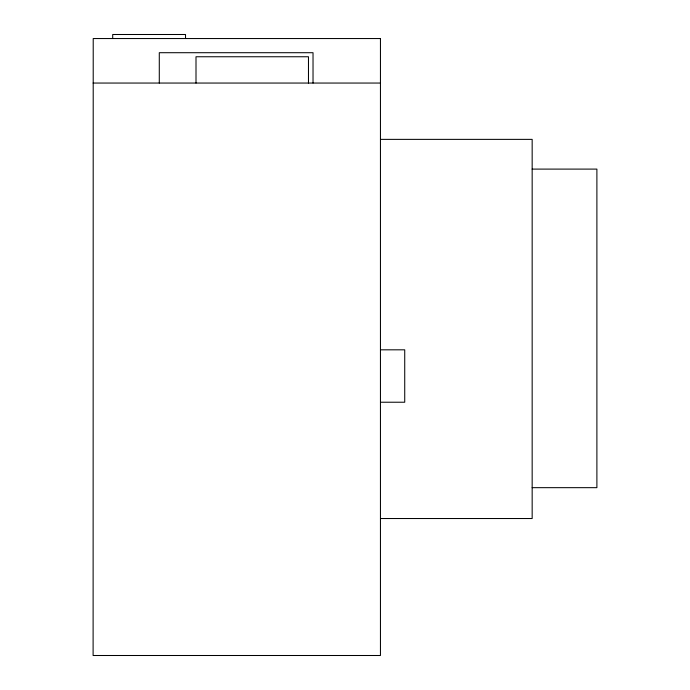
<?xml version="1.0" encoding="UTF-8"?>
<svg xmlns="http://www.w3.org/2000/svg" width="690" height="690" viewBox="0 0 690 690"><rect width="100%" height="100%" fill="white"/><g stroke="black" fill="none" stroke-linecap="round" stroke-linejoin="round"><path stroke-width="1.03" d="M93.107 83.05L380.449 83.05M380.449 139.371L532.163 139.371L532.163 518.526L380.449 518.526M532.163 169.102L596.893 169.102L596.893 487.666L532.163 487.666M380.449 349.821L404.728 349.821L404.728 402.227L380.449 402.227M313.027 83.05L313.027 52.707L159.287 52.707L159.287 83.05M308.473 83.05L308.473 56.752L196.003 56.752L196.003 83.05M185.524 38.545L185.524 34.5L112.703 34.5L112.703 38.545M380.449 38.545L93.219 38.545L93.107 655.5L380.449 655.5L380.449 38.545"/></g></svg>
